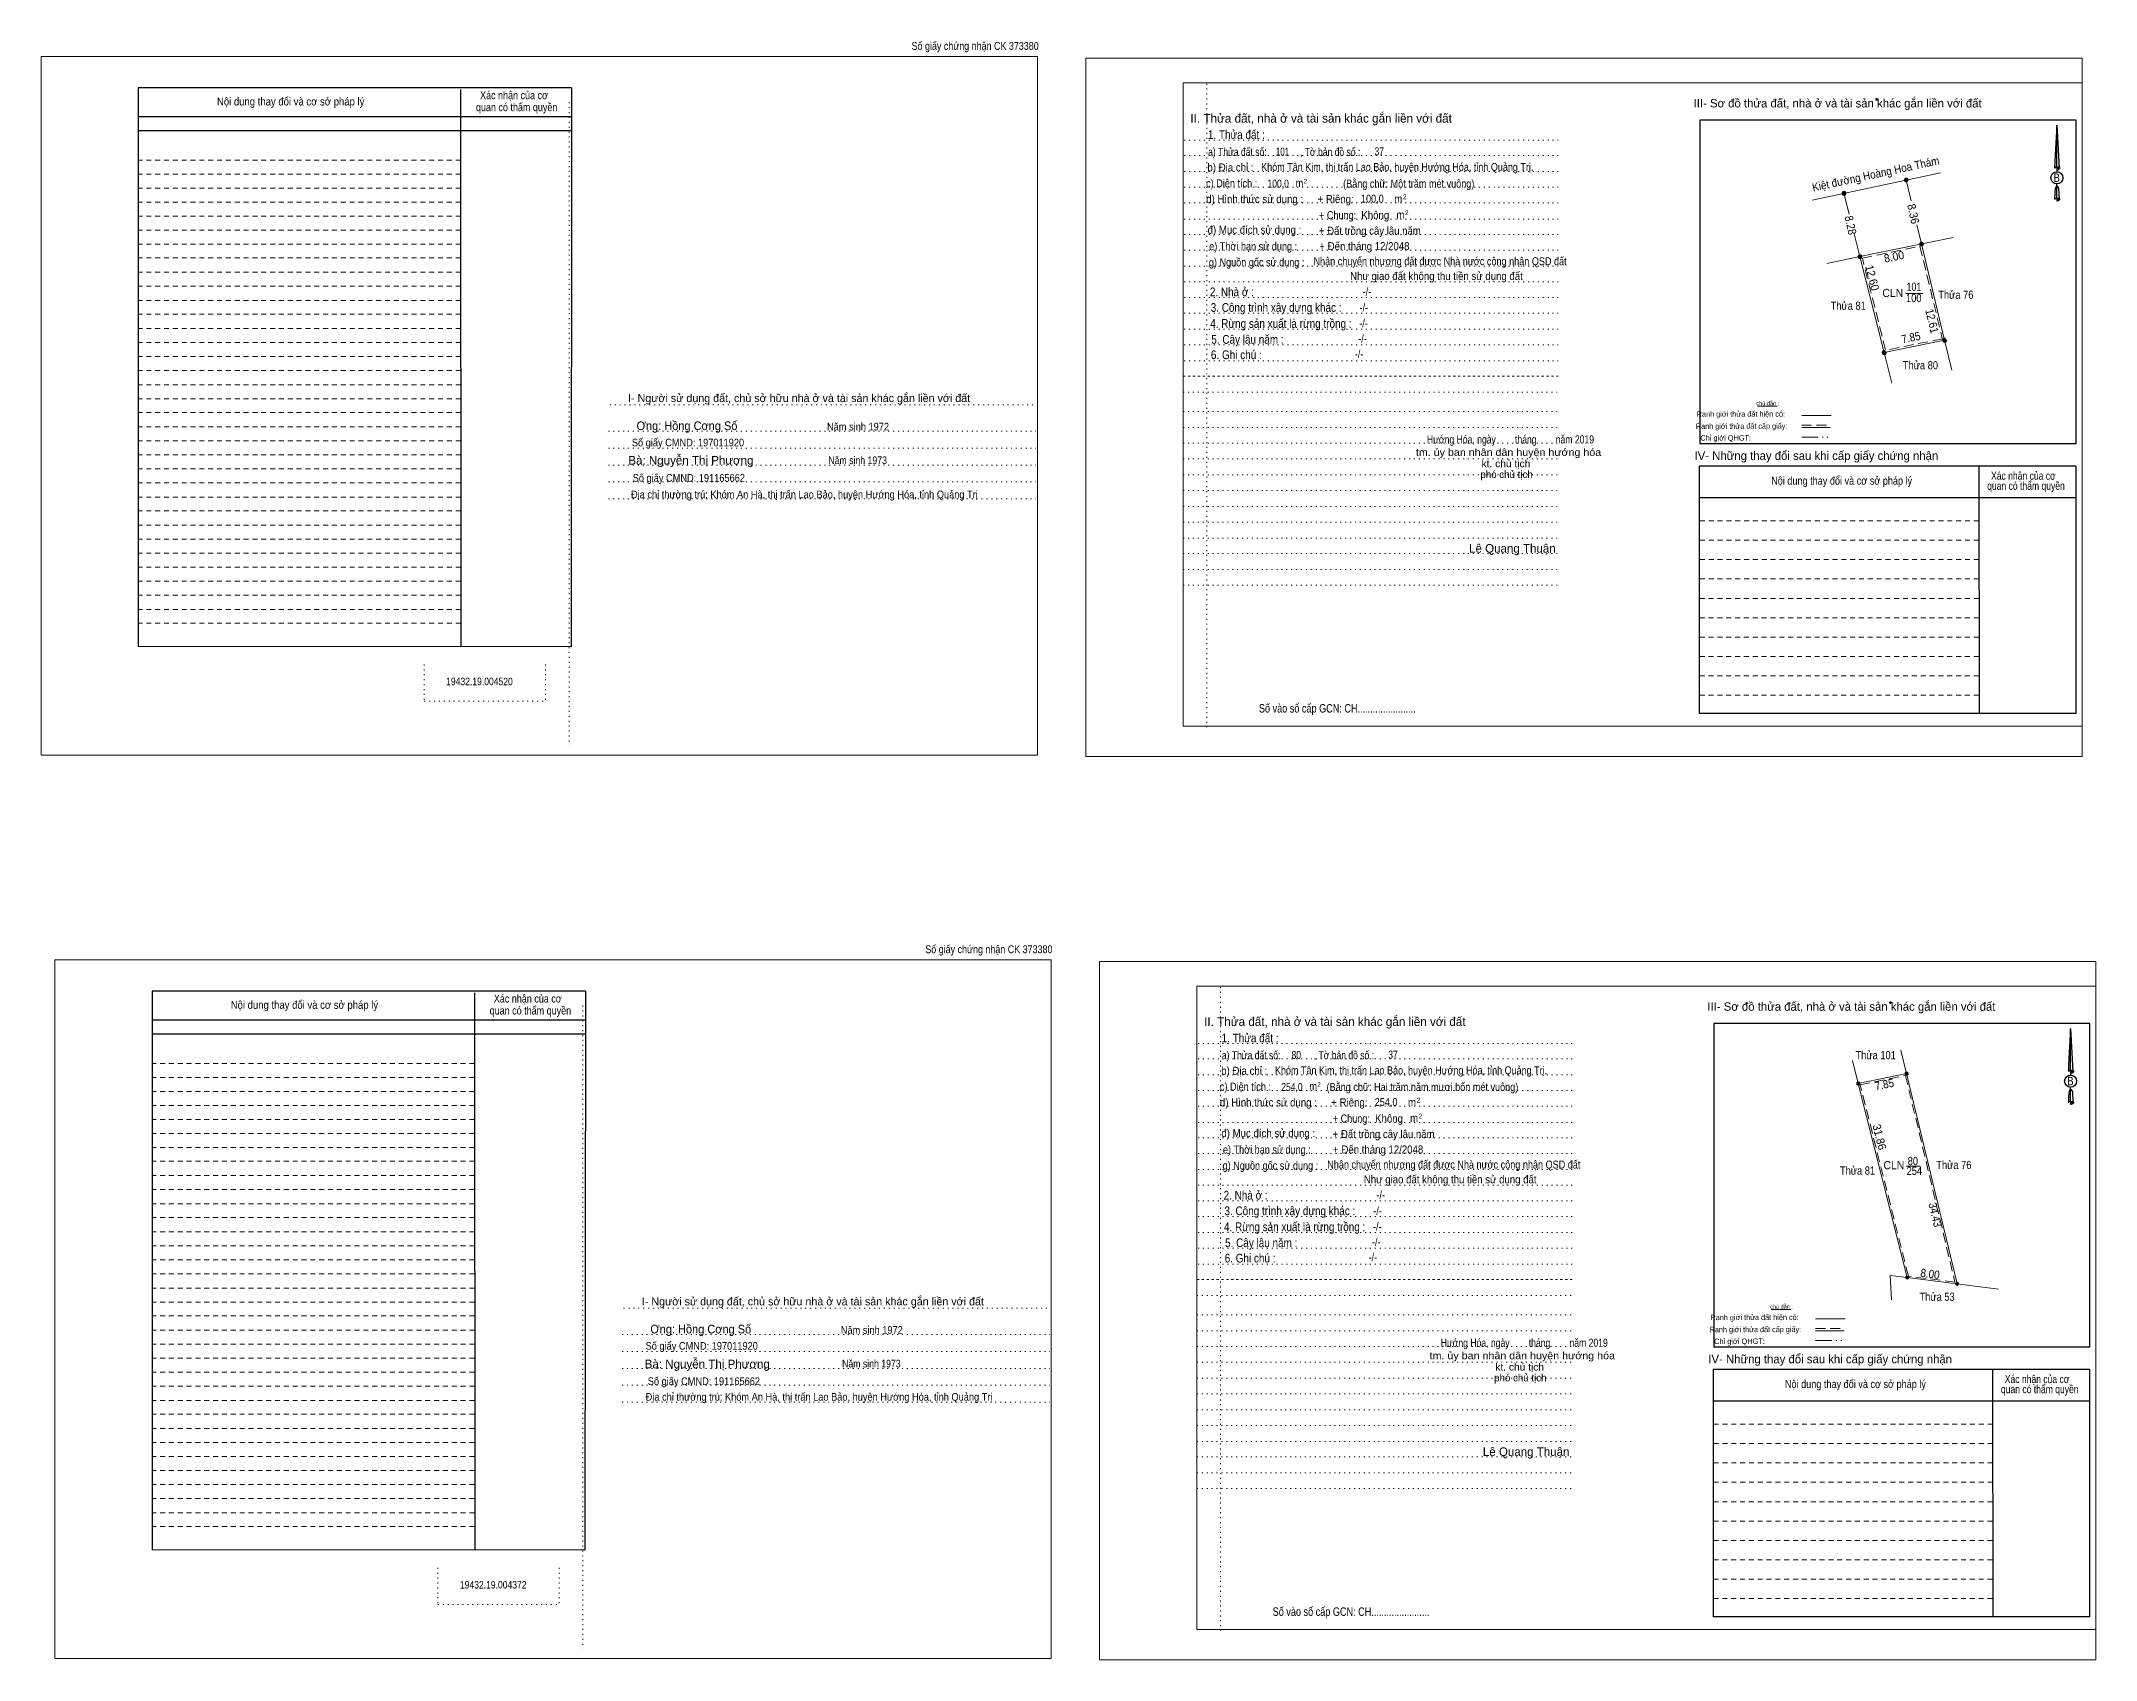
# Model space of a CAD drawing. Header units: metres. Extents: x 535511 to 536183, y 1836485 to 1836733.
# Drawn here: x 535868.8 to 536182.6, y 1836485.4 to 1836732.7 of the extents above; entities that cross this region are included whole.
import ezdxf
from ezdxf.enums import TextEntityAlignment as Align

# ---------------------------------------------------------------- set-up
doc = ezdxf.new("R2010")
doc.units = ezdxf.units.M
doc.header["$LTSCALE"] = 0.5
doc.header["$PDMODE"] = 32
doc.header["$PDSIZE"] = 0.25
for name, pattern in [('DASH_DOUBLE_DOT', [9.2, 5, -1.2, 0.3, -1.2, 0.3, -1.2]), ('DOTTED', [1.5, 0.3, -1.2]), ('MEDIUM_DASHED', [4.5, 3, -1.5]), ('SHORT_DASHED', [2.7, 1.5, -1.2])]:
    doc.linetypes.add(name, pattern=pattern)
for name, color, linetype, lineweight in [('1', 7, 'DOTTED', 13), ('12', 7, 'Continuous', 13), ('18', 7, 'Continuous', 25), ('28', 7, 'SHORT_DASHED', 13), ('55', 7, 'Continuous', 13), ('6', 7, 'Continuous', 13)]:
    doc.layers.add(name, color=color, linetype=linetype, lineweight=lineweight)
doc.layers.add('40', color=7, linetype='Continuous')

msp = doc.modelspace()

# ---------------------------------------------------------------- hatches: boundary and pattern name
at = {"layer": '12'}
for points in [[(536153.9198, 1836711.5015, 1), (536153.3198, 1836711.5015, 1)], [(536144.4278, 1836709.4855, 1), (536143.8278, 1836709.4855, 1)], [(536156.2598, 1836701.7455, 1), (536155.6598, 1836701.7455, 1)], [(536146.8638, 1836699.8015, 1), (536146.2638, 1836699.8015, 1)], [(536159.7998, 1836687.0335, 1), (536159.1998, 1836687.0335, 1)], [(536150.5718, 1836685.1375, 1), (536149.9718, 1836685.1375, 1)], [(536146.5487, 1836573.4577, 1), (536146.0687, 1836573.4577, 1)], [(536153.9311, 1836574.9745, 1), (536153.4511, 1836574.9745, 1)], [(536154.0079, 1836543.8033, 1), (536153.5279, 1836543.8033, 1)], [(536161.6303, 1836542.8433, 1), (536161.1503, 1836542.8433, 1)]]:
    msp.add_hatch(color=256, dxfattribs=at).paths.add_polyline_path(points)

# ---------------------------------------------------------------- linework, layer by layer
at = {"layer": '1', "linetype": 'Continuous'}
for p, q in [((536043.19, 1836726.35), (536180.5, 1836726.35)), ((536043.19, 1836726.35), (536043.19, 1836628.06)), ((536180.5, 1836726.35), (536180.5, 1836627.22)), ((536043.19, 1836628.06), (536180.5, 1836628.06)), ((536045.29, 1836588.32), (536182.6, 1836588.32)), ((536045.29, 1836588.32), (536045.29, 1836490.03)), ((536182.6, 1836588.32), (536182.6, 1836489.19)), ((536045.29, 1836490.03), (536182.6, 1836490.03))]:
    msp.add_line(p, q, dxfattribs=at)
at = {"layer": '1'}
for p, q in [((536046.82, 1836726.22), (536046.82, 1836627.91)), ((535949.4, 1836723.39), (535949.4, 1836625.13)), ((536043.37, 1836717.62), (536048.93, 1836717.62)), ((536043.37, 1836717.62), (536100.49, 1836717.62)), ((536043.37, 1836715.25), (536100.49, 1836715.25)), ((536043.37, 1836712.83), (536100.49, 1836712.83)), ((536043.37, 1836710.41), (536100.49, 1836710.41)), ((536043.37, 1836708), (536100.49, 1836708)), ((536043.37, 1836705.54), (536100.49, 1836705.54)), ((536043.37, 1836703.17), (536100.49, 1836703.17)), ((536043.37, 1836700.79), (536100.49, 1836700.79)), ((536043.37, 1836698.35), (536100.49, 1836698.35)), ((536043.37, 1836695.94), (536100.49, 1836695.94)), ((536043.37, 1836693.54), (536100.49, 1836693.54)), ((536043.37, 1836691.15), (536100.49, 1836691.15)), ((536043.37, 1836688.73), (536100.49, 1836688.73)), ((536043.37, 1836686.31), (536100.49, 1836686.31)), ((536043.37, 1836683.89), (536100.49, 1836683.89)), ((536043.19, 1836681.54), (536100.38, 1836681.54)), ((536043.37, 1836681.52), (536100.49, 1836681.52)), ((535955.63, 1836677.16), (536020.9, 1836677.16)), ((536043.19, 1836679.11), (536100.38, 1836679.11)), ((536043.19, 1836676.14), (536100.38, 1836676.14)), ((536043.19, 1836673.68), (536100.38, 1836673.68)), ((535955.4, 1836673.13), (536020.68, 1836673.13)), ((535955.4, 1836670.52), (536020.68, 1836670.52)), ((536043.19, 1836671.29), (536100.38, 1836671.29)), ((535955.4, 1836667.93), (536020.68, 1836667.93)), ((536043.19, 1836668.89), (536100.38, 1836668.89)), ((535955.4, 1836665.37), (536020.68, 1836665.37)), ((536043.19, 1836666.46), (536100.38, 1836666.46)), ((536043.19, 1836664.07), (536100.38, 1836664.07)), ((535955.4, 1836662.78), (536020.68, 1836662.78)), ((536043.19, 1836661.64), (536100.38, 1836661.64)), ((536043.19, 1836659.21), (536100.38, 1836659.21)), ((536043.19, 1836656.8), (536100.38, 1836656.8)), ((536043.19, 1836654.44), (536100.38, 1836654.44)), ((536043.19, 1836652.01), (536100.38, 1836652.01)), ((536043.19, 1836649.59), (536100.38, 1836649.59)), ((535927.27, 1836637.48), (535927.27, 1836631.89)), ((535945.8, 1836637.48), (535945.8, 1836631.89)), ((535927.27, 1836631.89), (535945.8, 1836631.89)), ((536048.92, 1836588.19), (536048.92, 1836489.88)), ((535951.5, 1836585.36), (535951.5, 1836487.1)), ((536045.47, 1836579.59), (536051.03, 1836579.59)), ((536045.47, 1836579.59), (536102.59, 1836579.59)), ((536045.47, 1836577.22), (536102.59, 1836577.22)), ((536045.47, 1836574.8), (536102.59, 1836574.8)), ((536045.47, 1836572.38), (536102.59, 1836572.38)), ((536045.47, 1836569.97), (536102.59, 1836569.97)), ((536045.47, 1836567.51), (536102.59, 1836567.51)), ((536045.47, 1836565.14), (536102.59, 1836565.14)), ((536045.47, 1836562.76), (536102.59, 1836562.76)), ((536045.47, 1836560.32), (536102.59, 1836560.32)), ((536045.47, 1836557.91), (536102.59, 1836557.91)), ((536045.47, 1836555.51), (536102.59, 1836555.51)), ((536045.47, 1836553.12), (536102.59, 1836553.12)), ((536045.47, 1836550.7), (536102.59, 1836550.7)), ((536045.47, 1836548.28), (536102.59, 1836548.28)), ((536045.47, 1836545.86), (536102.59, 1836545.86)), ((536045.29, 1836543.51), (536102.48, 1836543.51)), ((536045.47, 1836543.49), (536102.59, 1836543.49)), ((535957.73, 1836539.13), (536023, 1836539.13)), ((536045.29, 1836541.08), (536102.48, 1836541.08)), ((536045.29, 1836538.11), (536102.48, 1836538.11)), ((536045.29, 1836535.65), (536102.48, 1836535.65)), ((535957.5, 1836535.1), (536022.78, 1836535.1)), ((535957.5, 1836532.49), (536022.78, 1836532.49)), ((536045.29, 1836533.26), (536102.48, 1836533.26)), ((535957.5, 1836529.9), (536022.78, 1836529.9)), ((536045.29, 1836530.86), (536102.48, 1836530.86)), ((535957.5, 1836527.34), (536022.78, 1836527.34)), ((536045.29, 1836528.43), (536102.48, 1836528.43)), ((536045.29, 1836526.04), (536102.48, 1836526.04)), ((535957.5, 1836524.75), (536022.78, 1836524.75)), ((536045.29, 1836523.61), (536102.48, 1836523.61)), ((536045.29, 1836521.18), (536102.48, 1836521.18)), ((536045.29, 1836518.77), (536102.48, 1836518.77)), ((536045.29, 1836516.41), (536102.48, 1836516.41)), ((536045.29, 1836513.98), (536102.48, 1836513.98)), ((536045.29, 1836511.56), (536102.48, 1836511.56)), ((535929.37, 1836499.45), (535929.37, 1836493.86)), ((535947.9, 1836499.45), (535947.9, 1836493.86)), ((535929.37, 1836493.86), (535947.9, 1836493.86))]:
    msp.add_line(p, q, dxfattribs=at)
at = {"layer": '1', "linetype": 'Continuous'}
for points in [[(535868.76, 1836623.63), (536020.93, 1836623.63), (536020.93, 1836730.4), (535868.76, 1836730.4)], [(535868.76, 1836730.4), (536020.93, 1836730.4), (536020.93, 1836623.63), (535868.76, 1836623.63)], [(536028.31, 1836623.41), (536180.5, 1836623.41), (536180.5, 1836730.14), (536028.31, 1836730.14)], [(535870.86, 1836485.6), (536023.03, 1836485.6), (536023.03, 1836592.37), (535870.86, 1836592.37)], [(535870.86, 1836592.37), (536023.03, 1836592.37), (536023.03, 1836485.6), (535870.86, 1836485.6)], [(536030.41, 1836485.38), (536182.6, 1836485.38), (536182.6, 1836592.11), (536030.41, 1836592.11)]]:
    msp.add_lwpolyline(points, close=True, dxfattribs=at)
for points in [[(536048.77, 1836726.35), (536180.5, 1836726.35), (536180.5, 1836628.06), (536048.77, 1836628.06)], [(536050.87, 1836588.32), (536182.6, 1836588.32), (536182.6, 1836490.03), (536050.87, 1836490.03)]]:
    msp.add_lwpolyline(points, dxfattribs=at)
at = {"layer": '12'}
for p, q in [((536158.87, 1836712.61), (536139.26, 1836708.45)), ((536153.62, 1836711.5), (536154.38, 1836708.35)), ((536144.12, 1836709.49), (536144.93, 1836706.31)), ((536145.68, 1836703.29), (536146.56, 1836699.8)), ((536146.56, 1836699.8), (536160.79, 1836702.75)), ((536155.27, 1836704.64), (536155.96, 1836701.75)), ((536155.96, 1836701.75), (536159.5, 1836687.03)), ((536141.49, 1836698.76), (536146.56, 1836699.8)), ((536150.27, 1836685.14), (536146.56, 1836699.8)), ((536153.5, 1836694.17), (536156.18, 1836694.17)), ((536150.27, 1836685.14), (536159.5, 1836687.03)), ((536159.5, 1836687.03), (536160.59, 1836682.48)), ((536151.44, 1836680.48), (536150.27, 1836685.14)), ((536146.31, 1836573.46), (536145.41, 1836576.97)), ((536152.82, 1836578.56), (536153.68, 1836574.98)), ((536146.31, 1836573.46), (536153.68, 1836574.98)), ((536153.76, 1836543.8), (536146.31, 1836573.46)), ((536153.68, 1836574.98), (536161.39, 1836542.84)), ((536153.62, 1836560.85), (536155.77, 1836560.85)), ((536151.38, 1836540.39), (536151.16, 1836544.14))]:
    msp.add_line(p, q, dxfattribs=at)
at = {"layer": '12', "linetype": 'MEDIUM_DASHED'}
for points in [[(536155.73, 1836701.4), (536159.14, 1836687.26), (536150.48, 1836685.49), (536146.93, 1836699.57)], [(536153.51, 1836574.7), (536161.07, 1836543.12), (536153.96, 1836544.02), (536146.6, 1836573.27)]]:
    msp.add_lwpolyline(points, close=True, dxfattribs=at)
at = {"layer": '12'}
msp.add_lwpolyline([(536151.16, 1836544.14), (536153.76, 1836543.8), (536167.7, 1836542.05)], dxfattribs=at)
for centre, radius in [((536153.6198, 1836711.5015), 0.3), ((536144.1278, 1836709.4855), 0.3), ((536155.9598, 1836701.7455), 0.3), ((536146.5638, 1836699.8015), 0.3), ((536153.7679, 1836543.8033), 0.24), ((536161.3903, 1836542.8433), 0.24)]:
    msp.add_circle(centre, radius, dxfattribs=at)
at = {"layer": '12', "linetype": 'MEDIUM_DASHED'}
for centre, radius in [((536159.4998, 1836687.0335), 0.3), ((536150.2718, 1836685.1375), 0.3), ((536146.3087, 1836573.4577), 0.24), ((536153.6911, 1836574.9745), 0.24)]:
    msp.add_circle(centre, radius, dxfattribs=at)
at = {"layer": '18'}
for p, q in [((536176.62, 1836719.87), (536176.97, 1836713.31)), ((536176.62, 1836719.87), (536176.97, 1836713.31)), ((536176.62, 1836719.87), (536176.97, 1836713.31)), ((536176.33, 1836714.32), (536176.29, 1836713.31)), ((536176.62, 1836713.56), (536176.62, 1836713.29)), ((536176.62, 1836713.29), (536176.62, 1836713.07)), ((536176.62, 1836713.07), (536176.62, 1836712.81)), ((536176.62, 1836713.07), (536176.62, 1836712.81)), ((536176.62, 1836713.07), (536176.62, 1836712.81)), ((536176.62, 1836710.64), (536176.62, 1836710.95)), ((536176.62, 1836710.64), (536176.62, 1836710.95)), ((536176.62, 1836710.64), (536176.62, 1836710.95)), ((536176.62, 1836710.64), (536176.91, 1836710.27)), ((536176.62, 1836710.64), (536176.91, 1836710.27)), ((536176.62, 1836710.64), (536176.91, 1836710.27)), ((536176.62, 1836708.78), (536176.62, 1836708.49)), ((536176.62, 1836708.49), (536176.62, 1836708.35)), ((536176.91, 1836710.27), (536176.97, 1836708.56)), ((536176.91, 1836710.27), (536176.97, 1836708.56)), ((536176.91, 1836710.27), (536176.97, 1836708.56)), ((536178.72, 1836581.84), (536179.07, 1836575.28)), ((536178.72, 1836581.84), (536179.07, 1836575.28)), ((536178.72, 1836581.84), (536179.07, 1836575.28)), ((536178.43, 1836576.29), (536178.39, 1836575.28)), ((536178.72, 1836575.53), (536178.72, 1836575.26)), ((536178.72, 1836575.26), (536178.72, 1836575.04)), ((536178.72, 1836575.04), (536178.72, 1836574.78)), ((536178.72, 1836575.04), (536178.72, 1836574.78)), ((536178.72, 1836575.04), (536178.72, 1836574.78)), ((536178.72, 1836572.61), (536178.72, 1836572.92)), ((536178.72, 1836572.61), (536178.72, 1836572.92)), ((536178.72, 1836572.61), (536178.72, 1836572.92)), ((536178.72, 1836572.61), (536179.01, 1836572.24)), ((536178.72, 1836572.61), (536179.01, 1836572.24)), ((536178.72, 1836572.61), (536179.01, 1836572.24)), ((536178.72, 1836570.75), (536178.72, 1836570.46)), ((536178.72, 1836570.46), (536178.72, 1836570.32)), ((536179.01, 1836572.24), (536179.07, 1836570.53)), ((536179.01, 1836572.24), (536179.07, 1836570.53)), ((536179.01, 1836572.24), (536179.07, 1836570.53))]:
    msp.add_line(p, q, dxfattribs=at)
for points in [[(536176.62, 1836713.56), (536176.62, 1836719.87), (536176.33, 1836714.32)], [(536176.62, 1836708.78), (536176.62, 1836710.64), (536176.4, 1836710.27), (536176.33, 1836709.53), (536176.29, 1836708.56)], [(536178.72, 1836575.53), (536178.72, 1836581.84), (536178.43, 1836576.29)], [(536178.72, 1836570.75), (536178.72, 1836572.61), (536178.5, 1836572.24), (536178.43, 1836571.5), (536178.39, 1836570.53)]]:
    msp.add_lwpolyline(points, dxfattribs=at)
for centre in [(536176.6431, 1836711.8519), (536178.7431, 1836573.8219)]:
    msp.add_ellipse(centre, major_axis=(0, 0.9328), ratio=0.983453, dxfattribs=at)
for centre, start_param, end_param in [((536176.6435, 1836713.2894), 1.57079633, 3.07445202), ((536176.6435, 1836713.2894), 0.06714063, 1.57079633), ((536176.6435, 1836713.2894), 4.71238898, 6.28318531), ((536176.6435, 1836708.5283), 2.49106941, 3.07427841), ((536176.6435, 1836708.5283), 1.57079633, 2.49106941), ((536176.6435, 1836708.5283), 0.06714063, 1.57079633), ((536176.6435, 1836708.5283), 4.71238898, 6.28318531), ((536178.7435, 1836575.2594), 1.57079633, 3.07445202), ((536178.7435, 1836575.2594), 0.06714063, 1.57079633), ((536178.7435, 1836575.2594), 4.71238898, 6.28318531), ((536178.7435, 1836570.4983), 2.49106941, 3.07427841), ((536178.7435, 1836570.4983), 1.57079633, 2.49106941), ((536178.7435, 1836570.4983), 0.06714063, 1.57079633), ((536178.7435, 1836570.4983), 4.71238898, 6.28318531)]:
    msp.add_ellipse(centre, major_axis=(0.3363, 0), ratio=0.655448, start_param=start_param, end_param=end_param, dxfattribs=at)
for p in [(536176.97, 1836713.31), (536176.97, 1836708.56), (536179.07, 1836575.28), (536179.07, 1836570.53)]:
    msp.add_point(p, dxfattribs=at)
at = {"layer": '28', "linetype": 'Continuous', "lineweight": 25}
for p, q in [((535949.79, 1836725.6), (535883.61, 1836725.6)), ((535932.84, 1836725.33), (535932.89, 1836640.21)), ((535949.79, 1836725.6), (535949.73, 1836640.16)), ((535949.79, 1836721.15), (535883.73, 1836721.15)), ((535949.79, 1836721.15), (535883.73, 1836721.15)), ((536122.12, 1836720.64), (536122.12, 1836671.22)), ((535949.79, 1836719.03), (535883.73, 1836719.03)), ((536179.57, 1836671.22), (536122.12, 1836671.22)), ((536164.72, 1836667.77), (536164.78, 1836630)), ((536179.53, 1836667.77), (536179.52, 1836630)), ((536179.52, 1836662.95), (536122.03, 1836662.95)), ((535949.73, 1836640.16), (535883.61, 1836640.25)), ((536179.52, 1836630), (536122.03, 1836630)), ((535951.89, 1836587.57), (535885.71, 1836587.57)), ((535934.94, 1836587.3), (535934.99, 1836502.18)), ((535951.89, 1836587.57), (535951.83, 1836502.13)), ((535951.89, 1836583.12), (535885.83, 1836583.12)), ((535951.89, 1836583.12), (535885.83, 1836583.12)), ((536124.22, 1836582.61), (536124.22, 1836533.19)), ((535951.89, 1836581), (535885.83, 1836581)), ((536181.67, 1836533.19), (536124.22, 1836533.19)), ((536166.82, 1836529.74), (536166.88, 1836491.97)), ((536181.63, 1836529.74), (536181.62, 1836491.97)), ((536181.62, 1836524.92), (536124.13, 1836524.92)), ((535951.83, 1836502.13), (535885.71, 1836502.22)), ((536181.62, 1836491.97), (536124.13, 1836491.97))]:
    msp.add_line(p, q, dxfattribs=at)
at = {"layer": '28'}
for p, q in [((535932.84, 1836714.56), (535883.61, 1836714.56)), ((535932.84, 1836712.42), (535883.61, 1836712.42)), ((535932.84, 1836710.29), (535883.61, 1836710.29)), ((535932.84, 1836708.14), (535883.61, 1836708.14)), ((535932.84, 1836705.98), (535883.61, 1836705.98)), ((535932.84, 1836703.86), (535883.61, 1836703.86)), ((535932.84, 1836701.69), (535883.61, 1836701.69)), ((535932.84, 1836699.61), (535883.61, 1836699.61)), ((535932.84, 1836697.41), (535883.61, 1836697.41)), ((535932.84, 1836695.27), (535883.61, 1836695.27)), ((535932.84, 1836693.11), (535883.61, 1836693.11)), ((535932.84, 1836691), (535883.61, 1836691)), ((535932.84, 1836688.83), (535883.61, 1836688.83)), ((535932.84, 1836686.69), (535883.61, 1836686.69)), ((535932.84, 1836684.53), (535883.61, 1836684.53)), ((535932.84, 1836682.41), (535883.61, 1836682.41)), ((535932.84, 1836680.23), (535883.61, 1836680.23)), ((535932.84, 1836678.09), (535883.61, 1836678.09)), ((535932.84, 1836675.97), (535883.61, 1836675.97)), ((535932.84, 1836673.81), (535883.61, 1836673.81)), ((535932.84, 1836671.67), (535883.61, 1836671.67)), ((535932.84, 1836669.52), (535883.61, 1836669.52)), ((535932.84, 1836667.37), (535883.61, 1836667.37)), ((535932.84, 1836665.24), (535883.61, 1836665.24)), ((535932.84, 1836663.07), (535883.61, 1836663.07)), ((535932.84, 1836660.97), (535883.61, 1836660.97)), ((535932.84, 1836658.79), (535883.61, 1836658.79)), ((536164.72, 1836659.45), (536122.03, 1836659.45)), ((535932.84, 1836656.64), (535883.61, 1836656.64)), ((535932.84, 1836654.51), (535883.61, 1836654.51)), ((536164.72, 1836656.48), (536122.03, 1836656.48)), ((535932.84, 1836652.35), (535883.61, 1836652.35)), ((536164.72, 1836653.53), (536122.03, 1836653.53)), ((535932.84, 1836650.23), (535883.61, 1836650.23)), ((536164.72, 1836650.55), (536122.03, 1836650.55)), ((535932.84, 1836648.09), (535883.61, 1836648.09)), ((535932.84, 1836645.91), (535883.61, 1836645.91)), ((536164.7, 1836647.57), (536122.03, 1836647.57)), ((535932.84, 1836643.81), (535883.61, 1836643.81)), ((536164.7, 1836644.63), (536122.03, 1836644.63)), ((536164.7, 1836641.68), (536122.03, 1836641.68)), ((536164.7, 1836638.7), (536122.03, 1836638.7)), ((536164.7, 1836635.73), (536122.03, 1836635.73)), ((536164.7, 1836632.77), (536122.03, 1836632.77)), ((535934.94, 1836576.53), (535885.71, 1836576.53)), ((535934.94, 1836574.39), (535885.71, 1836574.39)), ((535934.94, 1836572.26), (535885.71, 1836572.26)), ((535934.94, 1836570.11), (535885.71, 1836570.11)), ((535934.94, 1836567.95), (535885.71, 1836567.95)), ((535934.94, 1836565.83), (535885.71, 1836565.83)), ((535934.94, 1836563.66), (535885.71, 1836563.66)), ((535934.94, 1836561.58), (535885.71, 1836561.58)), ((535934.94, 1836559.38), (535885.71, 1836559.38)), ((535934.94, 1836557.24), (535885.71, 1836557.24)), ((535934.94, 1836555.08), (535885.71, 1836555.08)), ((535934.94, 1836552.97), (535885.71, 1836552.97)), ((535934.94, 1836550.8), (535885.71, 1836550.8)), ((535934.94, 1836548.66), (535885.71, 1836548.66)), ((535934.94, 1836546.5), (535885.71, 1836546.5)), ((535934.94, 1836544.38), (535885.71, 1836544.38)), ((535934.94, 1836542.2), (535885.71, 1836542.2)), ((535934.94, 1836540.06), (535885.71, 1836540.06)), ((535934.94, 1836537.94), (535885.71, 1836537.94)), ((535934.94, 1836535.78), (535885.71, 1836535.78)), ((535934.94, 1836533.64), (535885.71, 1836533.64)), ((535934.94, 1836531.49), (535885.71, 1836531.49)), ((535934.94, 1836529.34), (535885.71, 1836529.34)), ((535934.94, 1836527.21), (535885.71, 1836527.21)), ((535934.94, 1836525.04), (535885.71, 1836525.04)), ((535934.94, 1836522.94), (535885.71, 1836522.94)), ((535934.94, 1836520.76), (535885.71, 1836520.76)), ((536166.82, 1836521.42), (536124.13, 1836521.42)), ((535934.94, 1836518.61), (535885.71, 1836518.61)), ((535934.94, 1836516.48), (535885.71, 1836516.48)), ((536166.82, 1836518.45), (536124.13, 1836518.45)), ((535934.94, 1836514.32), (535885.71, 1836514.32)), ((536166.82, 1836515.5), (536124.13, 1836515.5)), ((535934.94, 1836512.2), (535885.71, 1836512.2)), ((536166.82, 1836512.52), (536124.13, 1836512.52)), ((535934.94, 1836510.06), (535885.71, 1836510.06)), ((535934.94, 1836507.88), (535885.71, 1836507.88)), ((536166.8, 1836509.54), (536124.13, 1836509.54)), ((535934.94, 1836505.78), (535885.71, 1836505.78)), ((536166.8, 1836506.6), (536124.13, 1836506.6)), ((536166.8, 1836503.65), (536124.13, 1836503.65)), ((536166.8, 1836500.67), (536124.13, 1836500.67)), ((536166.8, 1836497.7), (536124.13, 1836497.7)), ((536166.8, 1836494.74), (536124.13, 1836494.74))]:
    msp.add_line(p, q, dxfattribs=at)
at = {"layer": '28', "linetype": 'Continuous', "lineweight": 25}
for points in [[(535949.79, 1836725.6), (535883.61, 1836725.6), (535883.61, 1836640.25)], [(536179.57, 1836671.22), (536179.57, 1836720.64), (536122.12, 1836720.64)], [(536179.53, 1836667.77), (536122.03, 1836667.77), (536122.03, 1836630)], [(535951.89, 1836587.57), (535885.71, 1836587.57), (535885.71, 1836502.22)], [(536181.67, 1836533.19), (536181.67, 1836582.61), (536124.22, 1836582.61)], [(536181.63, 1836529.74), (536124.13, 1836529.74), (536124.13, 1836491.97)]]:
    msp.add_lwpolyline(points, dxfattribs=at)
at = {"layer": '28'}
for p in [(536149.09, 1836723.84), (536151.19, 1836585.81)]:
    msp.add_point(p, dxfattribs=at)
at = {"layer": '55'}
for p, q in [((536130.91, 1836676.94), (536133.92, 1836676.98)), ((536137.67, 1836675.53), (536142.18, 1836675.53)), ((536137.68, 1836673.71), (536142.03, 1836673.71)), ((536137.68, 1836673.71), (536142.03, 1836673.71)), ((536133.01, 1836538.91), (536136.02, 1836538.95)), ((536139.77, 1836537.5), (536144.28, 1836537.5)), ((536139.78, 1836535.68), (536144.13, 1836535.68)), ((536139.78, 1836535.68), (536144.13, 1836535.68))]:
    msp.add_line(p, q, dxfattribs=at)
at = {"layer": '55', "linetype": 'MEDIUM_DASHED'}
for p, q in [((536137.68, 1836674.05), (536142.18, 1836674.05)), ((536139.78, 1836536.02), (536144.28, 1836536.02))]:
    msp.add_line(p, q, dxfattribs=at)
at = {"layer": '55', "linetype": 'DASH_DOUBLE_DOT'}
for p, q in [((536137.67, 1836672.24), (536142.18, 1836672.24)), ((536139.77, 1836534.21), (536144.28, 1836534.21))]:
    msp.add_line(p, q, dxfattribs=at)

# ---------------------------------------------------------------- texts
at = {"layer": '12'}
for s, rotation, width, p in [('8.36', 282.151, 0.95, (536154.1026, 1836706.2016)), ('8.28', 282.151, 0.9, (536144.5283, 1836704.4816)), ('12.60', 284.191, 0.95, (536147.8347, 1836696.4232)), ('8.00', 11.689, 0.95, (536151.8934, 1836699.181)), ('12.61', 283.529, 0.9, (536156.9624, 1836689.8112)), ('7.85', 11.611, 0.9, (536154.4792, 1836686.8239)), ('7.85', 11.611, 0.9, (536150.4192, 1836572.7039)), ('31.86', 284.119, 0.95, (536148.9398, 1836565.1325)), ('34.43', 283.475, 0.9, (536157.4491, 1836553.2556)), ('8.00', 352.822, 0.9, (536157.1919, 1836543.7546))]:
    msp.add_text(s, height=1.25, rotation=rotation, dxfattribs=dict(at, width=width)).set_placement(p, align=Align.CENTER)
for s, width, p in [('101', 0.8, (536154.8, 1836694.58)), ('Thửa 81', 0.85, (536144.77, 1836691.68)), ('CLN', 0.95, (536151.575, 1836693.63)), ('100', 0.85, (536154.78, 1836692.85)), ('Thửa 76', 0.85, (536161.205, 1836693.36)), ('Thửa 80', 0.85, (536155.8, 1836682.59)), ('Thửa 101', 0.85, (536148.965, 1836577.17)), ('Thửa 81', 0.85, (536146.19, 1836559.53)), ('CLN', 0.95, (536151.745, 1836560.36)), ('254', 0.85, (536154.87, 1836559.48)), ('80', 0.85, (536154.645, 1836560.99)), ('Thửa 76', 0.85, (536160.905, 1836560.38)), ('Thửa 53', 0.85, (536158.345, 1836540.25))]:
    msp.add_text(s, height=1.25, dxfattribs=dict(at, width=width)).set_placement(p, align=Align.CENTER)
at = {"layer": '18'}
for s, height, p in [('II. Thửa đất, nhà ở và tài sản khác gắn liền với đất', 1.334, (536064.265, 1836720.28)), ('Bà: Nguyễn Thị Phương', 1.32, (535968.01, 1836668.03)), ('phó chủ tịch', 1.11, (536092.59, 1836665.97)), ('Lê Quang Thuận', 1.317, (536093.48, 1836654.57)), ('II. Thửa đất, nhà ở và tài sản khác gắn liền với đất', 1.334, (536066.365, 1836582.25)), ('Bà: Nguyễn Thị Phương', 1.32, (535970.51, 1836529.94)), ('phó chủ tịch', 1.11, (536094.69, 1836527.94)), ('Lê Quang Thuận', 1.317, (536095.58, 1836516.54))]:
    msp.add_text(s, height=height, dxfattribs=at).set_placement(p, align=Align.CENTER)
for s, height, width, p in [('1. Thửa đất :', 1.334, 0.85, (536051.315, 1836717.78)), ('b) Địa chỉ : ', 1.223, 0.9, (536050.625, 1836712.83)), ('a) Thửa đất số:              , Tờ bản đồ số : ', 1.223, 0.8, (536058.81, 1836715.2)), ('101', 1.22, 0.75, (536058.365, 1836715.24)), ('37', 1.21, 0.8, (536073.14, 1836715.29)), ('c) Diện tích :                                                   ', 1.223, 0.85, (536060.45, 1836710.4)), ('100,0', 1.22, 0.8, (536057.705, 1836710.35)), (' m', 1.223, 0.85, (536060.76, 1836710.45)), ('2', 0.7405, 0.75, (536061.84, 1836710.94)), ('(Bằng chữ: Một trăm mét vuông)', 1.22, 0.85, (536077.645, 1836710.35)), ('B', 1.28, 0.85, (536176.61, 1836711.23)), ('d) Hình thức sử dụng :', 1.222, 0.9, (536054.11, 1836708)), ('+ Riêng: ', 1.222, 0.9, (536066.685, 1836708)), ('100,0', 1.22, 0.85, (536072.09, 1836708.05)), (' m', 1.222, 0.9, (536075.84, 1836708.04)), ('2', 0.7405, 0.8, (536077.04, 1836708.57)), ('       + Chung:', 1.222, 0.85, (536065.43, 1836705.53)), ('Không', 1.222, 0.9, (536072.535, 1836705.53)), (' m', 1.222, 0.9, (536076.16, 1836705.6)), ('2', 0.7405, 0.8, (536077.34, 1836706.14)), ('đ) Mục đích sử dụng :', 1.222, 0.9, (536054.085, 1836703.29)), ('e) Thời hạn sử dụng :', 1.222, 0.85, (536053.88, 1836700.78)), ('+ ', 1.22, 0.8, (536064.57, 1836700.8)), ('Đến tháng 12/2048', 1.22, 0.9, (536071.515, 1836700.8)), ('g) Nguồn gốc sử dụng :', 1.222, 0.85, (536054.42, 1836698.34)), ('2. Nhà ở :', 1.334, 0.85, (536050.635, 1836693.75)), ('3. Công trình xây dựng khác :', 1.334, 0.85, (536057.39, 1836691.37)), ('4. Rừng sản xuất là rừng trồng :', 1.334, 0.85, (536058.125, 1836688.92)), ('5. Cây lâu năm :', 1.334, 0.85, (536053.015, 1836686.49)), ('6. Ghi chú :', 1.334, 0.85, (536051.315, 1836684.14)), ('Ông: Hoàng Công Soá', 1.32, 0.95, (535967.41, 1836673.3)), ('tm. ủy ban nhân dân huyện hướng hóa', 1.11, 1.1, (536092.89, 1836669.36)), ('Hướng Hóa, ngày        tháng        năm 2019', 1.23, 0.8, (536093.19, 1836671.26)), ('kt. chủ tịch', 1.11, 1.05, (536092.49, 1836667.63)), ('19432.19.004520', 1.15, 0.85, (535935.715, 1836634.32)), ('Số vào sổ cấp GCN: CH.......................', 1.299, 0.8, (536066.735, 1836630.14)), ('1. Thửa đất :', 1.334, 0.85, (536053.415, 1836579.75)), ('b) Địa chỉ : ', 1.223, 0.9, (536052.725, 1836574.8)), ('a) Thửa đất số:              , Tờ bản đồ số : ', 1.223, 0.8, (536060.91, 1836577.17)), ('80', 1.22, 0.8, (536060.47, 1836577.21)), ('37', 1.21, 0.8, (536075.24, 1836577.26)), ('c) Diện tích :                                                   ', 1.223, 0.85, (536062.55, 1836572.37)), ('254,0', 1.22, 0.8, (536059.805, 1836572.32)), (' m', 1.223, 0.85, (536062.86, 1836572.42)), ('2', 0.7405, 0.75, (536063.94, 1836572.91)), ('(Bằng chữ: Hai trăm năm mươi bốn mét vuông)', 1.22, 0.85, (536079.735, 1836572.32)), ('B', 1.28, 0.85, (536178.71, 1836573.2)), ('d) Hình thức sử dụng :', 1.222, 0.9, (536056.21, 1836569.97)), ('+ Riêng: ', 1.222, 0.9, (536068.785, 1836569.97)), ('254,0', 1.22, 0.85, (536074.19, 1836570.02)), (' m', 1.222, 0.9, (536077.94, 1836570.01)), ('2', 0.7405, 0.8, (536079.14, 1836570.54)), ('đ) Mục đích sử dụng :', 1.222, 0.9, (536056.185, 1836565.26)), ('       + Chung:', 1.222, 0.85, (536067.53, 1836567.5)), ('Không', 1.222, 0.9, (536074.635, 1836567.5)), (' m', 1.222, 0.9, (536078.26, 1836567.57)), ('2', 0.7405, 0.8, (536079.44, 1836568.11)), ('e) Thời hạn sử dụng :', 1.222, 0.85, (536055.98, 1836562.75)), ('+ ', 1.22, 0.8, (536066.67, 1836562.77)), ('Đến tháng 12/2048', 1.22, 0.9, (536073.615, 1836562.77)), ('g) Nguồn gốc sử dụng :', 1.222, 0.85, (536056.52, 1836560.31)), ('2. Nhà ở :', 1.334, 0.85, (536052.735, 1836555.72)), ('3. Công trình xây dựng khác :', 1.334, 0.85, (536059.49, 1836553.34)), ('4. Rừng sản xuất là rừng trồng :', 1.334, 0.85, (536060.225, 1836550.89)), ('5. Cây lâu năm :', 1.334, 0.85, (536055.115, 1836548.46)), ('6. Ghi chú :', 1.334, 0.85, (536053.415, 1836546.11)), ('Ông: Hoàng Công Soá', 1.32, 0.95, (535969.51, 1836535.27)), ('tm. ủy ban nhân dân huyện hướng hóa', 1.11, 1.1, (536094.99, 1836531.33)), ('Hướng Hóa, ngày        tháng        năm 2019', 1.23, 0.8, (536095.29, 1836533.23)), ('kt. chủ tịch', 1.11, 1.05, (536094.59, 1836529.6)), ('19432.19.004372', 1.15, 0.85, (535937.815, 1836496.29)), ('Số vào sổ cấp GCN: CH.......................', 1.299, 0.8, (536068.835, 1836492.11))]:
    msp.add_text(s, height=height, dxfattribs=dict(at, width=width)).set_placement(p, align=Align.CENTER)
for s, height, width, p in [('Khóm Tân Kim, thị trấn Lao Bảo, huyện Hướng Hóa, tỉnh Quảng Trị.', 1.21, 0.85, (536055.11, 1836712.9)), ('Nhận chuyển nhượng đất được Nhà nước công nhận QSD đất', 1.22, 0.85, (536063.1, 1836698.49)), ('Như giao đất không thu tiền sử dụng đất', 1.22, 0.9, (536068.69, 1836696.23)), ('Khóm Tân Kim, thị trấn Lao Bảo, huyện Hướng Hóa, tỉnh Quảng Trị.', 1.21, 0.85, (536057.21, 1836574.87)), ('Nhận chuyển nhượng đất được Nhà nước công nhận QSD đất', 1.22, 0.85, (536065.2, 1836560.46)), ('Như giao đất không thu tiền sử dụng đất', 1.22, 0.9, (536070.79, 1836558.2))]:
    msp.add_text(s, height=height, dxfattribs=dict(at, width=width)).set_placement(p)
at = {"layer": '28'}
for s, height, width, p in [('Nội dung thay đổi và cơ sở pháp lý', 1.208, 0.9, (535906.88, 1836722.9)), ('Nội dung thay đổi và cơ sở pháp lý', 1.208, 0.9, (535906.88, 1836722.9)), ('Xác nhận của cơ', 1.208, 0.85, (535940.99, 1836723.86)), ('Xác nhận của cơ', 1.208, 0.85, (535940.99, 1836723.86)), (' quan có thẩm quyền', 1.208, 0.85, (535941.205, 1836722.03)), (' quan có thẩm quyền', 1.208, 0.85, (535941.205, 1836722.03)), ('-/-', 1.223, 0.85, (536070.785, 1836691.41)), ('-/-', 1.223, 0.85, (536071.265, 1836693.85)), ('-/-', 1.223, 0.85, (536070.745, 1836689.02)), ('-/-', 1.223, 0.85, (536070.585, 1836686.66)), ('-/-', 1.223, 0.85, (536070.065, 1836684.34)), ('Xác nhận của cơ', 1.223, 0.8, (536171.52, 1836665.71)), ('Nội dung thay đổi và cơ sở pháp lý', 1.223, 0.85, (536143.77, 1836664.96)), (' quan có thẩm quyền', 1.223, 0.8, (536171.74, 1836664.17)), ('Nội dung thay đổi và cơ sở pháp lý', 1.208, 0.9, (535908.98, 1836584.87)), ('Nội dung thay đổi và cơ sở pháp lý', 1.208, 0.9, (535908.98, 1836584.87)), (' quan có thẩm quyền', 1.208, 0.85, (535943.305, 1836584)), (' quan có thẩm quyền', 1.208, 0.85, (535943.305, 1836584)), ('Xác nhận của cơ', 1.208, 0.85, (535943.09, 1836585.83)), ('Xác nhận của cơ', 1.208, 0.85, (535943.09, 1836585.83)), ('-/-', 1.223, 0.85, (536072.885, 1836553.38)), ('-/-', 1.223, 0.85, (536073.365, 1836555.82)), ('-/-', 1.223, 0.85, (536072.845, 1836550.99)), ('-/-', 1.223, 0.85, (536072.685, 1836548.63)), ('-/-', 1.223, 0.85, (536072.165, 1836546.31)), ('Xác nhận của cơ', 1.223, 0.8, (536173.62, 1836527.68)), ('Nội dung thay đổi và cơ sở pháp lý', 1.223, 0.85, (536145.87, 1836526.93)), (' quan có thẩm quyền', 1.223, 0.8, (536173.84, 1836526.14))]:
    msp.add_text(s, height=height, dxfattribs=dict(at, width=width)).set_placement(p, align=Align.CENTER)
for s, height, p in [('III- Sơ đồ thửa đất, nhà ở và tài sản khác gắn liền với đất', 1.297, (536143.155, 1836722.6)), ('I- Người sử dụng đất, chủ sở hữu nhà ở và tài sản khác gắn liền với đất', 1.224, (535984.535, 1836677.58)), ('IV- Những thay đổi sau khi cấp giấy chứng nhận', 1.297, (536139.91, 1836668.74)), ('III- Sơ đồ thửa đất, nhà ở và tài sản khác gắn liền với đất', 1.297, (536145.255, 1836584.57)), ('I- Người sử dụng đất, chủ sở hữu nhà ở và tài sản khác gắn liền với đất', 1.224, (535986.635, 1836539.55)), ('IV- Những thay đổi sau khi cấp giấy chứng nhận', 1.297, (536142.01, 1836530.71))]:
    msp.add_text(s, height=height, dxfattribs=at).set_placement(p, align=Align.CENTER)
for s, width, p in [('Năm sinh 1972', 0.9, (535988.8, 1836673.24)), ('Số giấy CMND: 197011920', 0.9, (535958.99, 1836670.81)), ('Năm sinh 1973', 0.85, (535989, 1836668.1)), ('Địa chỉ thường trú: Khóm An Hà, thị trấn Lao Bảo, huyện Hướng Hóa, tỉnh Quảng Trị', 0.9, (535958.86, 1836662.88)), ('Số giấy CMND: 191165662', 0.9, (535959.12, 1836665.41)), ('Năm sinh 1972', 0.9, (535990.9, 1836535.21)), ('Số giấy CMND: 197011920', 0.9, (535961.09, 1836532.78)), ('Năm sinh 1973', 0.85, (535991.1, 1836530.07)), ('Địa chỉ thường trú: Khóm An Hà, thị trấn Lao Bảo, huyện Hướng Hóa, tỉnh Quảng Trị', 0.9, (535961.1, 1836524.99)), ('Số giấy CMND: 191165662', 0.9, (535961.42, 1836527.38))]:
    msp.add_text(s, height=1.17, dxfattribs=dict(at, width=width)).set_placement(p)
at = {"layer": '40', "width": 0.85}
for p in [(536011.42, 1836731.4), (536013.52, 1836593.37)]:
    msp.add_text('Số giấy chứng nhận CK 373380', height=1.2, dxfattribs=at).set_placement(p, align=Align.CENTER)
at = {"layer": '55'}
for height, p in [(0.6117, (536132.4799, 1836677.0892)), (0.6116, (536134.5799, 1836539.0592))]:
    msp.add_text('chú dẫn :', height=height, rotation=359.974, dxfattribs=at).set_placement(p, align=Align.CENTER)
for s, height, width, p in [('Ranh giới thửa đất cấp giấy:', 0.8288, 0.8, (536128.494, 1836673.4934)), ('Ranh giới thửa đất hiện có:', 0.8325, 0.8, (536128.374, 1836675.3429)), ('Chỉ giới QHGT:', 0.8288, 0.85, (536126.064, 1836671.6877)), ('Ranh giới thửa đất cấp giấy:', 0.8288, 0.8, (536130.594, 1836535.4634)), ('Ranh giới thửa đất hiện có:', 0.8324, 0.8, (536130.474, 1836537.3129)), ('Chỉ giới QHGT:', 0.8288, 0.85, (536128.164, 1836533.6577))]:
    msp.add_text(s, height=height, rotation=0.135, dxfattribs=dict(at, width=width)).set_placement(p, align=Align.CENTER)
at = {"layer": '6', "width": 0.9}
msp.add_text('Kiệt đường Hoàng Hoa Thám', height=1.25, rotation=12.184, dxfattribs=at).set_placement((536149.1031, 1836711.8313), align=Align.CENTER)
for p in [(536071.705, 1836703.16), (536073.805, 1836565.13)]:
    msp.add_text('+ Đất trồng cây lâu năm', height=1.215, dxfattribs=at).set_placement(p, align=Align.CENTER)

doc.saveas('drawing.dxf')
